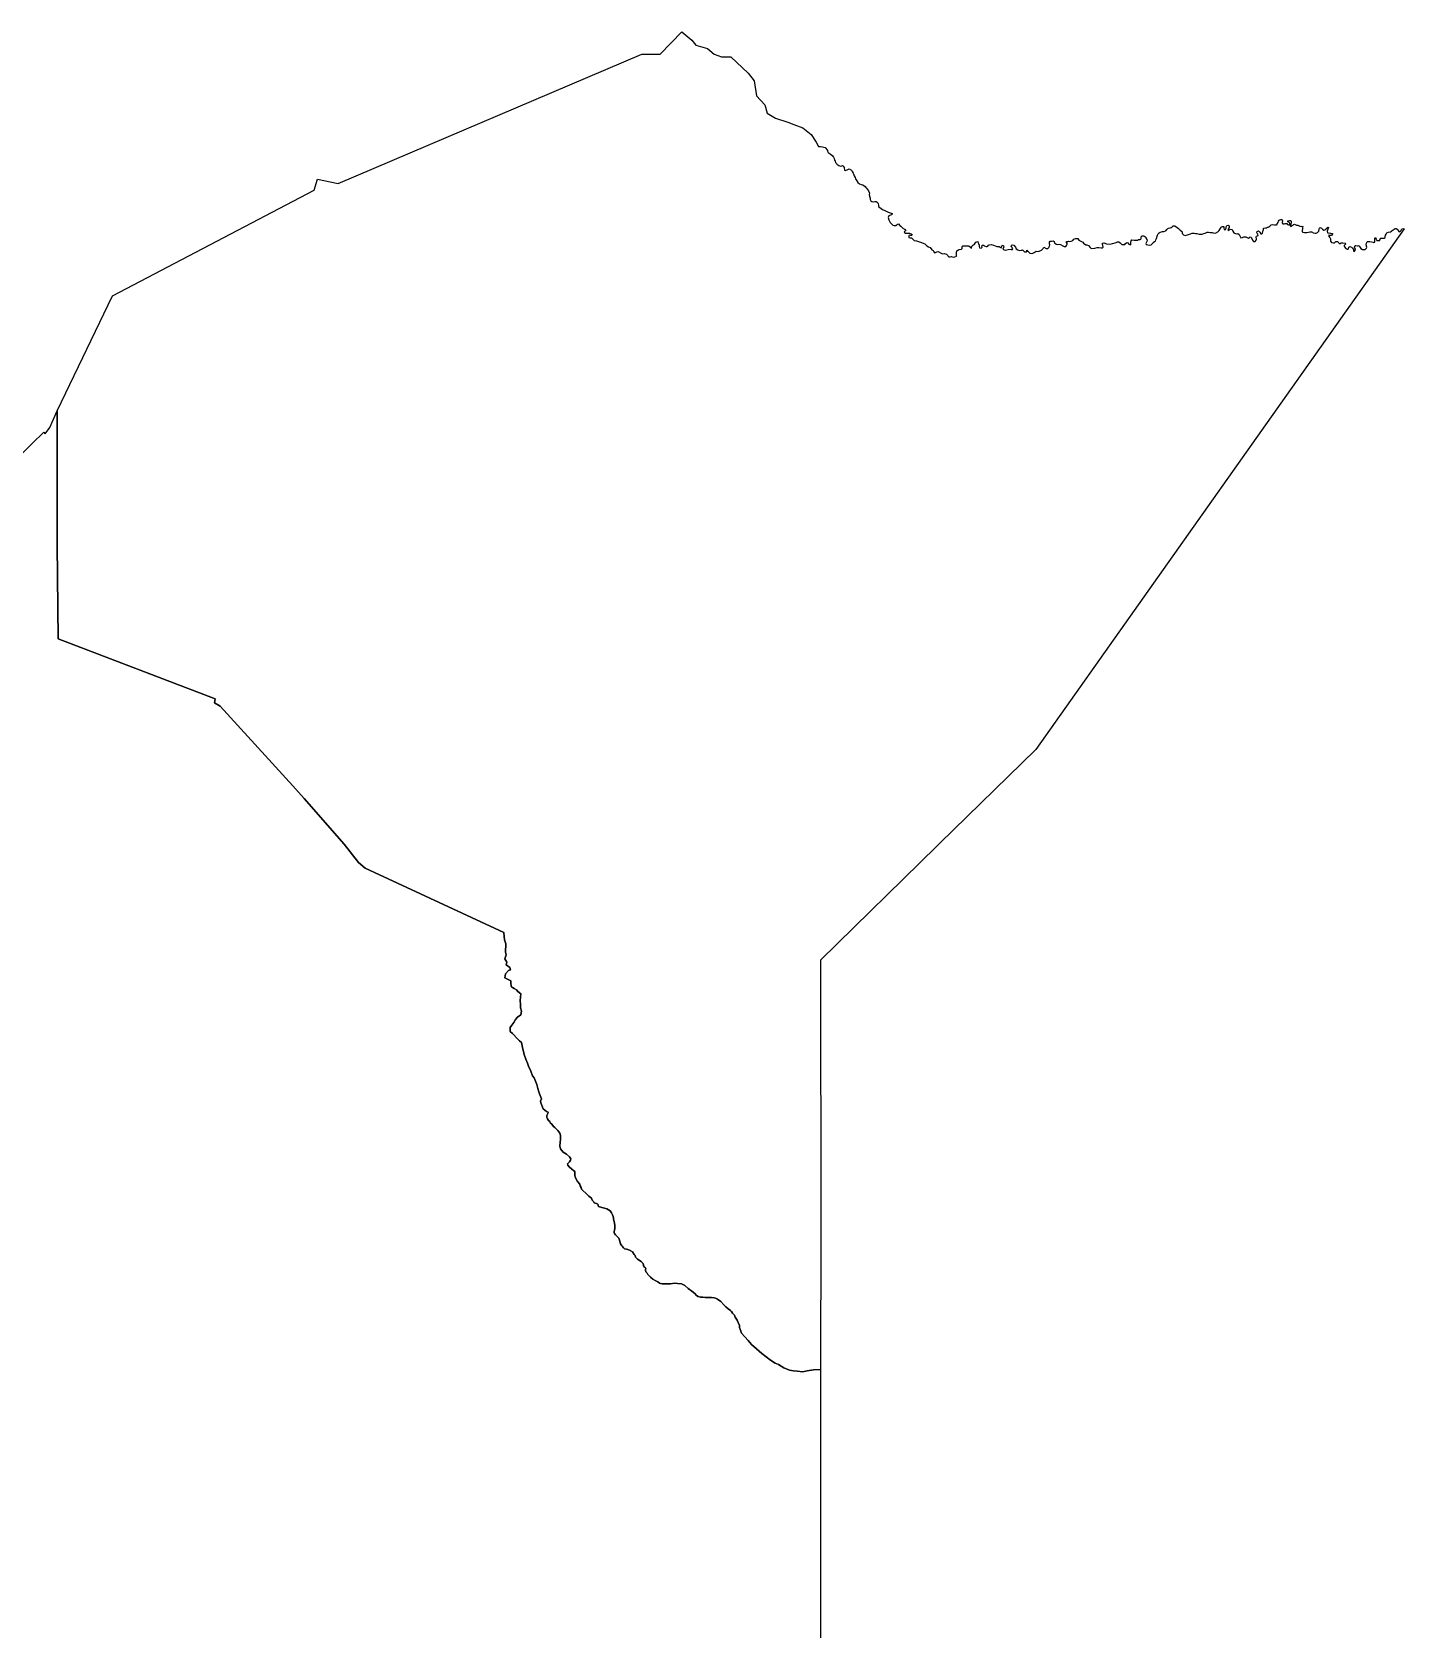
# Model space of a CAD drawing. Header units: inches. Extents: x 33.9 to 41.9, y -4.8 to 5.4.
# Drawn here: x 39.746 to 41.915, y 1.768 to 4.293 of the extents above; entities that cross this region are included whole.
import ezdxf

# ---------------------------------------------------------------- set-up
doc = ezdxf.new("R2010")
doc.units = ezdxf.units.IN
doc.header["$MEASUREMENT"] = 0
doc.layers.add('Counties', color=7, linetype='Continuous')

msp = doc.modelspace()

# ---------------------------------------------------------------- linework, layer by layer
at = {"layer": 'Counties'}
msp.add_lwpolyline([(40.8246, 4.2578), (40.8364, 4.2538), (40.8508, 4.2538), (40.8784, 4.2277), (40.8876, 4.2159), (40.8915, 4.1923), (40.9046, 4.1779), (40.9085, 4.1648), (40.9217, 4.157), (40.9413, 4.1504), (40.9505, 4.1465), (40.965, 4.1413), (40.9781, 4.1308), (40.986, 4.119), (40.9897, 4.1121), (40.9925, 4.1121), (40.9927, 4.1121), (40.9959, 4.1113), (40.9981, 4.1111), (41.0002, 4.1106), (41.0012, 4.1094), (41.0021, 4.1078), (41.0037, 4.1059), (41.004, 4.1044), (41.005, 4.1024), (41.0078, 4.1003), (41.0113, 4.0979), (41.0134, 4.095), (41.0144, 4.0928), (41.015, 4.0904), (41.0159, 4.089), (41.0167, 4.0869), (41.0179, 4.0852), (41.0187, 4.0841), (41.0215, 4.0817), (41.0244, 4.081), (41.0266, 4.0815), (41.0274, 4.0817), (41.0287, 4.0807), (41.0301, 4.079), (41.0306, 4.0748), (41.0325, 4.0742), (41.035, 4.0753), (41.0379, 4.0764), (41.0416, 4.0748), (41.0428, 4.0724), (41.0444, 4.0697), (41.045, 4.0685), (41.0457, 4.0656), (41.0474, 4.0627), (41.0478, 4.0607), (41.0503, 4.0576), (41.0519, 4.0551), (41.0544, 4.053), (41.057, 4.0519), (41.0595, 4.0511), (41.0633, 4.0487), (41.0643, 4.0473), (41.0656, 4.046), (41.0686, 4.0417), (41.0702, 4.0384), (41.0695, 4.036), (41.0703, 4.0333), (41.0711, 4.0301), (41.0714, 4.028), (41.0722, 4.0263), (41.0738, 4.0249), (41.0765, 4.0244), (41.0784, 4.0252), (41.0805, 4.0249), (41.0824, 4.0241), (41.0832, 4.0229), (41.0838, 4.0212), (41.0842, 4.0191), (41.0846, 4.0169), (41.0885, 4.014), (41.091, 4.0126), (41.0945, 4.0107), (41.0996, 4.0083), (41.1031, 4.0072), (41.1059, 4.0062), (41.1059, 4.005), (41.1048, 4.004), (41.1032, 4.0032), (41.1007, 4.0021), (41.0997, 3.9999), (41.101, 3.9962), (41.1028, 3.9916), (41.1047, 3.99), (41.1072, 3.9876), (41.1091, 3.9868), (41.1118, 3.987), (41.1147, 3.9892), (41.1161, 3.9895), (41.118, 3.9873), (41.1198, 3.986), (41.1215, 3.9843), (41.1236, 3.9825), (41.1263, 3.9811), (41.1276, 3.9801), (41.1268, 3.9784), (41.1255, 3.9777), (41.1252, 3.9763), (41.1273, 3.9749), (41.1309, 3.975), (41.1335, 3.9747), (41.1362, 3.9738), (41.1374, 3.9722), (41.1371, 3.9715), (41.1354, 3.9715), (41.1339, 3.9719), (41.133, 3.9715), (41.1323, 3.9709), (41.1322, 3.9696), (41.1322, 3.968), (41.1343, 3.9676), (41.1362, 3.9677), (41.1373, 3.9676), (41.1377, 3.9666), (41.1395, 3.9645), (41.1406, 3.9631), (41.1443, 3.9629), (41.1479, 3.9615), (41.1509, 3.9609), (41.1578, 3.958), (41.1606, 3.955), (41.1635, 3.9535), (41.1662, 3.9524), (41.1688, 3.9488), (41.1707, 3.9473), (41.1719, 3.9453), (41.1732, 3.9438), (41.1746, 3.9442), (41.1769, 3.9454), (41.1788, 3.9459), (41.1824, 3.9438), (41.1855, 3.9422), (41.1883, 3.9426), (41.1917, 3.9416), (41.194, 3.9394), (41.1948, 3.9386), (41.1961, 3.9375), (41.1979, 3.9376), (41.1999, 3.9378), (41.2023, 3.9371), (41.205, 3.9373), (41.2079, 3.9387), (41.2077, 3.941), (41.2079, 3.9446), (41.2083, 3.9472), (41.2107, 3.9488), (41.2118, 3.9489), (41.2155, 3.9494), (41.2165, 3.9507), (41.2166, 3.9537), (41.2177, 3.955), (41.22, 3.955), (41.2239, 3.9548), (41.2268, 3.955), (41.2295, 3.9535), (41.2306, 3.9516), (41.2312, 3.9513), (41.2322, 3.9531), (41.2327, 3.955), (41.2336, 3.9561), (41.2346, 3.9566), (41.2363, 3.9577), (41.2381, 3.9605), (41.2413, 3.9616), (41.2422, 3.9599), (41.2424, 3.9585), (41.2436, 3.9562), (41.2436, 3.954), (41.244, 3.9519), (41.2467, 3.951), (41.2481, 3.9526), (41.2478, 3.9548), (41.2487, 3.9558), (41.2495, 3.9561), (41.2503, 3.9561), (41.2521, 3.9548), (41.2548, 3.9537), (41.2561, 3.9537), (41.2572, 3.9546), (41.2584, 3.9559), (41.2594, 3.9566), (41.2626, 3.9572), (41.2664, 3.9561), (41.2713, 3.9538), (41.2752, 3.9536), (41.2761, 3.9527), (41.2783, 3.9516), (41.2793, 3.9548), (41.2816, 3.9558), (41.2823, 3.9546), (41.2826, 3.9535), (41.281, 3.9499), (41.2829, 3.9484), (41.2845, 3.9481), (41.2871, 3.9487), (41.2893, 3.9492), (41.2941, 3.9494), (41.296, 3.9484), (41.2966, 3.95), (41.2958, 3.9521), (41.2944, 3.9538), (41.2948, 3.9556), (41.296, 3.9565), (41.2985, 3.9561), (41.3009, 3.9526), (41.3023, 3.9503), (41.3049, 3.9486), (41.3074, 3.9476), (41.31, 3.948), (41.3112, 3.9483), (41.3123, 3.9484), (41.313, 3.9476), (41.3152, 3.9456), (41.3185, 3.9452), (41.3189, 3.946), (41.3187, 3.9478), (41.32, 3.9465), (41.3212, 3.9457), (41.3236, 3.9433), (41.3274, 3.943), (41.3305, 3.9443), (41.3335, 3.9465), (41.3365, 3.9459), (41.3383, 3.9467), (41.3421, 3.9481), (41.3448, 3.9505), (41.3459, 3.9526), (41.3497, 3.9508), (41.3522, 3.9508), (41.3538, 3.9524), (41.3548, 3.9546), (41.3554, 3.9567), (41.355, 3.9583), (41.3546, 3.9607), (41.3559, 3.9621), (41.358, 3.9623), (41.3605, 3.9627), (41.3624, 3.9616), (41.3629, 3.9599), (41.3653, 3.9573), (41.367, 3.957), (41.3691, 3.9578), (41.3723, 3.9568), (41.3759, 3.9551), (41.3777, 3.9541), (41.3807, 3.9541), (41.3817, 3.9553), (41.3825, 3.9573), (41.3826, 3.9586), (41.3818, 3.9603), (41.3818, 3.9615), (41.3837, 3.9619), (41.3847, 3.9621), (41.3869, 3.9616), (41.389, 3.9621), (41.3914, 3.9634), (41.3933, 3.9654), (41.3957, 3.9666), (41.3993, 3.9664), (41.4014, 3.9638), (41.4042, 3.9623), (41.4074, 3.9607), (41.4087, 3.9591), (41.4122, 3.9567), (41.4139, 3.9567), (41.4163, 3.9554), (41.4189, 3.9524), (41.4208, 3.9508), (41.4265, 3.9511), (41.43, 3.9521), (41.433, 3.9521), (41.4365, 3.9517), (41.4384, 3.9519), (41.4394, 3.953), (41.4392, 3.9552), (41.4386, 3.9572), (41.4386, 3.9589), (41.4407, 3.9595), (41.4451, 3.9583), (41.4505, 3.9576), (41.4543, 3.9584), (41.4585, 3.9597), (41.4601, 3.9603), (41.4623, 3.9613), (41.4643, 3.9613), (41.4664, 3.9597), (41.4691, 3.9572), (41.474, 3.9571), (41.475, 3.9584), (41.4772, 3.96), (41.4788, 3.9597), (41.4802, 3.9576), (41.4831, 3.9567), (41.4836, 3.9575), (41.4833, 3.9603), (41.4837, 3.9626), (41.4849, 3.9643), (41.4885, 3.964), (41.4909, 3.9638), (41.4942, 3.964), (41.4949, 3.9648), (41.4979, 3.9648), (41.4993, 3.9653), (41.4998, 3.9664), (41.4998, 3.9673), (41.4998, 3.9692), (41.5012, 3.9708), (41.5038, 3.9708), (41.5052, 3.9699), (41.5063, 3.9689), (41.5073, 3.9678), (41.5086, 3.9648), (41.509, 3.963), (41.5079, 3.9606), (41.507, 3.9586), (41.5078, 3.957), (41.5101, 3.9563), (41.5133, 3.9559), (41.5154, 3.9563), (41.5168, 3.9573), (41.5181, 3.9591), (41.5187, 3.9603), (41.5208, 3.9616), (41.5222, 3.9624), (41.5229, 3.9643), (41.5241, 3.9664), (41.5249, 3.97), (41.5256, 3.9718), (41.5265, 3.9738), (41.528, 3.9754), (41.5295, 3.9766), (41.5334, 3.9775), (41.5356, 3.9777), (41.538, 3.9785), (41.5391, 3.9791), (41.5404, 3.9808), (41.5421, 3.9823), (41.5429, 3.9831), (41.5456, 3.9836), (41.547, 3.984), (41.5488, 3.985), (41.5502, 3.9864), (41.5531, 3.9867), (41.5567, 3.984), (41.5586, 3.9823), (41.5612, 3.9797), (41.5637, 3.9781), (41.5644, 3.9769), (41.5647, 3.9746), (41.5664, 3.9724), (41.569, 3.9715), (41.5731, 3.9722), (41.5779, 3.9738), (41.5804, 3.9748), (41.5834, 3.9748), (41.5856, 3.9742), (41.5877, 3.9742), (41.5914, 3.9734), (41.5939, 3.9732), (41.596, 3.9735), (41.599, 3.9743), (41.6011, 3.9751), (41.604, 3.9767), (41.6062, 3.9767), (41.6087, 3.9759), (41.6119, 3.9761), (41.6133, 3.9757), (41.6172, 3.9751), (41.6207, 3.977), (41.623, 3.9789), (41.6248, 3.9816), (41.6261, 3.9839), (41.6267, 3.9848), (41.6284, 3.9856), (41.6296, 3.9856), (41.6302, 3.9851), (41.6305, 3.9829), (41.6311, 3.9805), (41.6319, 3.98), (41.6331, 3.9805), (41.6335, 3.9816), (41.6338, 3.9834), (41.6343, 3.9848), (41.6353, 3.9869), (41.637, 3.9875), (41.6389, 3.9866), (41.6386, 3.984), (41.6375, 3.9823), (41.6366, 3.9802), (41.6381, 3.9791), (41.6393, 3.9805), (41.6416, 3.9813), (41.6434, 3.9808), (41.6448, 3.9783), (41.6464, 3.9756), (41.6499, 3.9741), (41.6525, 3.9743), (41.6547, 3.973), (41.6574, 3.9678), (41.6601, 3.9679), (41.662, 3.9694), (41.665, 3.9694), (41.6693, 3.9671), (41.6707, 3.9683), (41.6717, 3.9694), (41.6738, 3.9686), (41.6757, 3.9638), (41.6774, 3.9616), (41.68, 3.9619), (41.6816, 3.9641), (41.6819, 3.9654), (41.6817, 3.969), (41.6822, 3.97), (41.6836, 3.9708), (41.6847, 3.9714), (41.6843, 3.9732), (41.6833, 3.9743), (41.6828, 3.9754), (41.6831, 3.9778), (41.6851, 3.9786), (41.6858, 3.9783), (41.6874, 3.9767), (41.689, 3.9737), (41.6903, 3.9738), (41.6914, 3.9749), (41.692, 3.9772), (41.6928, 3.9795), (41.693, 3.9802), (41.6933, 3.9827), (41.6965, 3.9832), (41.6984, 3.9832), (41.6989, 3.9842), (41.7005, 3.9845), (41.7016, 3.985), (41.703, 3.9862), (41.7051, 3.9883), (41.7078, 3.9885), (41.7103, 3.9883), (41.7111, 3.988), (41.7135, 3.988), (41.7145, 3.9886), (41.7149, 3.9899), (41.7161, 3.992), (41.717, 3.9939), (41.7178, 3.9953), (41.7191, 3.9961), (41.7203, 3.9966), (41.7215, 3.9964), (41.7227, 3.9959), (41.7229, 3.9943), (41.7226, 3.9916), (41.7229, 3.9902), (41.7238, 3.9896), (41.7259, 3.9897), (41.7272, 3.99), (41.728, 3.9902), (41.7288, 3.9904), (41.73, 3.99), (41.7308, 3.9889), (41.7328, 3.9881), (41.7337, 3.988), (41.7347, 3.9881), (41.7348, 3.9888), (41.7345, 3.99), (41.734, 3.9913), (41.7329, 3.9923), (41.7313, 3.9927), (41.7316, 3.9942), (41.7329, 3.9947), (41.7345, 3.995), (41.7359, 3.9948), (41.7366, 3.9937), (41.7369, 3.9916), (41.7356, 3.987), (41.7358, 3.9857), (41.7372, 3.9861), (41.7383, 3.9869), (41.7399, 3.9878), (41.7404, 3.9884), (41.742, 3.9892), (41.744, 3.9883), (41.7455, 3.9878), (41.7475, 3.9875), (41.7483, 3.9873), (41.7506, 3.9862), (41.7526, 3.9857), (41.7544, 3.9862), (41.7552, 3.9853), (41.7549, 3.9832), (41.7549, 3.9816), (41.7542, 3.9794), (41.7544, 3.9773), (41.7555, 3.9764), (41.7577, 3.9759), (41.7591, 3.9759), (41.7615, 3.9759), (41.7644, 3.9765), (41.7661, 3.9771), (41.7677, 3.9771), (41.7688, 3.977), (41.7703, 3.9763), (41.7717, 3.9754), (41.7749, 3.9751), (41.7763, 3.9748), (41.7784, 3.976), (41.7797, 3.9773), (41.7803, 3.9779), (41.7806, 3.9791), (41.7809, 3.9803), (41.7812, 3.9816), (41.7814, 3.9826), (41.7827, 3.9838), (41.7849, 3.983), (41.7865, 3.9814), (41.7886, 3.9797), (41.7902, 3.9802), (41.7916, 3.9811), (41.7924, 3.9821), (41.7937, 3.9835), (41.7949, 3.9843), (41.7956, 3.9837), (41.7948, 3.981), (41.794, 3.9779), (41.7944, 3.9754), (41.7989, 3.9749), (41.8005, 3.9746), (41.8014, 3.9743), (41.8022, 3.9743), (41.8014, 3.9719), (41.8002, 3.9712), (41.7989, 3.9711), (41.7975, 3.9714), (41.7962, 3.9716), (41.7959, 3.9709), (41.7981, 3.9679), (41.7989, 3.966), (41.7992, 3.9641), (41.7992, 3.9622), (41.8005, 3.9603), (41.8038, 3.9595), (41.8051, 3.9598), (41.8062, 3.9607), (41.8076, 3.9617), (41.8099, 3.962), (41.8108, 3.9612), (41.8121, 3.9596), (41.8127, 3.9588), (41.8143, 3.9588), (41.8158, 3.9595), (41.8186, 3.9599), (41.8221, 3.9593), (41.8234, 3.958), (41.8223, 3.9568), (41.8213, 3.956), (41.8208, 3.9553), (41.8208, 3.9545), (41.8213, 3.9531), (41.8235, 3.9507), (41.8256, 3.9496), (41.8272, 3.9498), (41.8274, 3.9509), (41.828, 3.9526), (41.8294, 3.9541), (41.8323, 3.9529), (41.8339, 3.9514), (41.8352, 3.9491), (41.8356, 3.9467), (41.8366, 3.9461), (41.838, 3.9474), (41.8385, 3.9498), (41.8374, 3.951), (41.8371, 3.9526), (41.8374, 3.9542), (41.838, 3.9553), (41.8393, 3.9555), (41.8415, 3.9547), (41.8425, 3.955), (41.8441, 3.9555), (41.8447, 3.9539), (41.8468, 3.9509), (41.8495, 3.9493), (41.8515, 3.949), (41.8536, 3.9493), (41.8549, 3.9502), (41.856, 3.9513), (41.8563, 3.9528), (41.8555, 3.9564), (41.856, 3.9593), (41.8569, 3.9612), (41.8576, 3.962), (41.8593, 3.962), (41.8611, 3.9618), (41.8636, 3.9614), (41.8665, 3.9606), (41.8676, 3.9604), (41.8689, 3.9609), (41.8689, 3.9623), (41.869, 3.9646), (41.869, 3.9657), (41.869, 3.9669), (41.8695, 3.9679), (41.8714, 3.9655), (41.8722, 3.9634), (41.8765, 3.9636), (41.8774, 3.965), (41.8781, 3.9668), (41.8787, 3.9671), (41.8802, 3.9671), (41.8822, 3.9668), (41.8841, 3.9668), (41.8856, 3.9682), (41.8852, 3.9693), (41.8859, 3.9717), (41.8871, 3.9736), (41.8883, 3.9754), (41.8908, 3.9766), (41.8937, 3.9773), (41.8953, 3.9782), (41.8964, 3.9792), (41.898, 3.9801), (41.8997, 3.9814), (41.9011, 3.9822), (41.9029, 3.9822), (41.9046, 3.9811), (41.9062, 3.9793), (41.9073, 3.9778), (41.9083, 3.9773), (41.9094, 3.9778), (41.9105, 3.9789), (41.911, 3.9806), (41.9124, 3.9819), (41.9147, 3.9825), (41.9153, 3.9816), (41.3331, 3.1583), (41.1808, 3.0097), (41.1766, 3.0055), (40.9925, 2.8257), (40.9931, 2.3978), (40.9925, 2.1784), (40.9819, 2.1779), (40.9717, 2.1764), (40.9646, 2.1747), (40.9558, 2.1756), (40.9499, 2.176), (40.9439, 2.1772), (40.9347, 2.1811), (40.9264, 2.186), (40.9211, 2.188), (40.9137, 2.1932), (40.8998, 2.2034), (40.8914, 2.2107), (40.8839, 2.2178), (40.8782, 2.224), (40.8681, 2.2358), (40.866, 2.2404), (40.8649, 2.2444), (40.8648, 2.2476), (40.8627, 2.2528), (40.861, 2.2564), (40.858, 2.2611), (40.8566, 2.2639), (40.8538, 2.2672), (40.8518, 2.2698), (40.8503, 2.2713), (40.847, 2.2741), (40.8432, 2.2771), (40.8399, 2.2804), (40.8352, 2.2859), (40.8298, 2.2897), (40.8265, 2.2912), (40.8247, 2.2914), (40.8203, 2.2923), (40.8181, 2.2919), (40.8143, 2.292), (40.8104, 2.2923), (40.8067, 2.2925), (40.803, 2.2925), (40.7993, 2.2936), (40.7969, 2.2954), (40.7942, 2.2984), (40.7893, 2.302), (40.7833, 2.3061), (40.778, 2.3109), (40.7729, 2.3139), (40.7669, 2.3143), (40.7621, 2.3147), (40.7558, 2.3139), (40.7527, 2.3135), (40.7484, 2.3137), (40.7449, 2.3137), (40.7424, 2.3135), (40.74, 2.314), (40.7382, 2.315), (40.7354, 2.3166), (40.7314, 2.3188), (40.7278, 2.3212), (40.7238, 2.3245), (40.7198, 2.3282), (40.7185, 2.3304), (40.7165, 2.3326), (40.7163, 2.3352), (40.7163, 2.3368), (40.7164, 2.3383), (40.7161, 2.339), (40.7154, 2.3396), (40.7146, 2.3403), (40.7129, 2.3421), (40.7131, 2.3436), (40.7117, 2.3464), (40.7094, 2.3491), (40.7034, 2.3528), (40.702, 2.3541), (40.7005, 2.3559), (40.6997, 2.3586), (40.6984, 2.36), (40.6957, 2.3641), (40.6918, 2.3665), (40.6881, 2.3679), (40.6859, 2.3687), (40.683, 2.3693), (40.6811, 2.3708), (40.6801, 2.3724), (40.6787, 2.3738), (40.6764, 2.3772), (40.6751, 2.3827), (40.6739, 2.3857), (40.6698, 2.3899), (40.6688, 2.3913), (40.6674, 2.3929), (40.6667, 2.3939), (40.6667, 2.3964), (40.6668, 2.3985), (40.6674, 2.401), (40.6675, 2.4031), (40.6676, 2.4061), (40.667, 2.4098), (40.6656, 2.4163), (40.6656, 2.4177), (40.6651, 2.4202), (40.6637, 2.423), (40.6625, 2.426), (40.6604, 2.4293), (40.6551, 2.4321), (40.6514, 2.4334), (40.6469, 2.4343), (40.642, 2.4358), (40.6409, 2.4394), (40.6388, 2.4406), (40.6367, 2.4413), (40.6349, 2.4418), (40.6337, 2.4439), (40.632, 2.4461), (40.6306, 2.4494), (40.6265, 2.4522), (40.6246, 2.4543), (40.615, 2.4635), (40.6146, 2.4658), (40.613, 2.4688), (40.6122, 2.4712), (40.6088, 2.4753), (40.606, 2.4802), (40.605, 2.483), (40.6046, 2.485), (40.6046, 2.4871), (40.6046, 2.4897), (40.6041, 2.4913), (40.602, 2.4931), (40.5995, 2.4952), (40.5955, 2.4985), (40.5934, 2.5013), (40.5927, 2.5036), (40.5957, 2.5068), (40.5973, 2.5094), (40.598, 2.5114), (40.596, 2.5147), (40.5913, 2.5186), (40.5861, 2.5218), (40.5817, 2.5269), (40.5806, 2.5315), (40.581, 2.5376), (40.5817, 2.5417), (40.5815, 2.5452), (40.5815, 2.548), (40.5805, 2.5517), (40.5773, 2.5561), (40.5747, 2.5589), (40.5726, 2.5609), (40.5705, 2.5626), (40.5678, 2.566), (40.5652, 2.5683), (40.5647, 2.5702), (40.5628, 2.5721), (40.5612, 2.5746), (40.5601, 2.5769), (40.56, 2.5797), (40.5614, 2.583), (40.5621, 2.5852), (40.5598, 2.5863), (40.5542, 2.5905), (40.5507, 2.5997), (40.55, 2.6026), (40.5514, 2.6061), (40.5486, 2.6139), (40.5472, 2.6174), (40.5458, 2.6224), (40.5444, 2.6287), (40.5423, 2.6344), (40.5402, 2.6393), (40.5374, 2.6428), (40.5346, 2.6499), (40.5311, 2.6577), (40.5297, 2.6628), (40.5269, 2.669), (40.5247, 2.6747), (40.5219, 2.6846), (40.5198, 2.6952), (40.517, 2.698), (40.5142, 2.7008), (40.5058, 2.7093), (40.5023, 2.7128), (40.5023, 2.7192), (40.503, 2.7206), (40.5079, 2.727), (40.5107, 2.7319), (40.5135, 2.7355), (40.5192, 2.739), (40.5199, 2.7446), (40.5185, 2.7503), (40.5185, 2.7553), (40.5178, 2.7616), (40.5192, 2.7722), (40.5143, 2.7758), (40.5122, 2.7786), (40.5087, 2.7807), (40.5059, 2.7821), (40.5044, 2.7835), (40.5037, 2.7849), (40.503, 2.7892), (40.503, 2.7927), (40.5002, 2.7941), (40.4939, 2.7977), (40.4946, 2.804), (40.4995, 2.809), (40.5024, 2.8104), (40.5017, 2.8139), (40.496, 2.8182), (40.4967, 2.8224), (40.4939, 2.8274), (40.496, 2.8337), (40.4946, 2.838), (40.4954, 2.8514), (40.4933, 2.8578), (40.4926, 2.8627), (40.4919, 2.8691), (40.2727, 2.9709), (40.2626, 2.98), (40.2397, 3.009), (40.1765, 3.0809), (40.1587, 3.1011), (40.0437, 3.2272), (40.0347, 3.2321), (40.0356, 3.2388), (39.7874, 3.3336), (39.7857, 3.4817), (39.7859, 3.6941), (39.8733, 3.8756), (40.1921, 4.0431), (40.1974, 4.0601), (40.2302, 4.0536), (40.7104, 4.2578), (40.7393, 4.2578), (40.7734, 4.2931), (40.7891, 4.28), (40.7957, 4.2722), (40.8141, 4.2669)], close=True, dxfattribs=at)
msp.add_lwpolyline([(40.8246, 4.2578), (40.8364, 4.2538), (40.8508, 4.2538), (40.8784, 4.2277), (40.8876, 4.2159), (40.8915, 4.1923), (40.9046, 4.1779), (40.9085, 4.1648), (40.9217, 4.157), (40.9413, 4.1504), (40.9505, 4.1465), (40.965, 4.1413), (40.9781, 4.1308), (40.986, 4.119), (40.9897, 4.1121), (40.9925, 4.1121), (40.9927, 4.1121), (40.9959, 4.1113), (40.9981, 4.1111), (41.0002, 4.1106), (41.0012, 4.1094), (41.0021, 4.1078), (41.0037, 4.1059), (41.004, 4.1044), (41.005, 4.1024), (41.0078, 4.1003), (41.0113, 4.0979), (41.0134, 4.095), (41.0144, 4.0928), (41.015, 4.0904), (41.0159, 4.089), (41.0167, 4.0869), (41.0179, 4.0852), (41.0187, 4.0841), (41.0215, 4.0817), (41.0244, 4.081), (41.0266, 4.0815), (41.0274, 4.0817), (41.0287, 4.0807), (41.0301, 4.079), (41.0306, 4.0748), (41.0325, 4.0742), (41.035, 4.0753), (41.0379, 4.0764), (41.0416, 4.0748), (41.0428, 4.0724), (41.0444, 4.0697), (41.045, 4.0685), (41.0457, 4.0656), (41.0474, 4.0627), (41.0478, 4.0607), (41.0503, 4.0576), (41.0519, 4.0551), (41.0544, 4.053), (41.057, 4.0519), (41.0595, 4.0511), (41.0633, 4.0487), (41.0643, 4.0473), (41.0656, 4.046), (41.0686, 4.0417), (41.0702, 4.0384), (41.0695, 4.036), (41.0703, 4.0333), (41.0711, 4.0301), (41.0714, 4.028), (41.0722, 4.0263), (41.0738, 4.0249), (41.0765, 4.0244), (41.0784, 4.0252), (41.0805, 4.0249), (41.0824, 4.0241), (41.0832, 4.0229), (41.0838, 4.0212), (41.0842, 4.0191), (41.0846, 4.0169), (41.0885, 4.014), (41.091, 4.0126), (41.0945, 4.0107), (41.0996, 4.0083), (41.1031, 4.0072), (41.1059, 4.0062), (41.1059, 4.005), (41.1048, 4.004), (41.1032, 4.0032), (41.1007, 4.0021), (41.0997, 3.9999), (41.101, 3.9962), (41.1028, 3.9916), (41.1047, 3.99), (41.1072, 3.9876), (41.1091, 3.9868), (41.1118, 3.987), (41.1147, 3.9892), (41.1161, 3.9895), (41.118, 3.9873), (41.1198, 3.986), (41.1215, 3.9843), (41.1236, 3.9825), (41.1263, 3.9811), (41.1276, 3.9801), (41.1268, 3.9784), (41.1255, 3.9777), (41.1252, 3.9763), (41.1273, 3.9749), (41.1309, 3.975), (41.1335, 3.9747), (41.1362, 3.9738), (41.1374, 3.9722), (41.1371, 3.9715), (41.1354, 3.9715), (41.1339, 3.9719), (41.133, 3.9715), (41.1323, 3.9709), (41.1322, 3.9696), (41.1322, 3.968), (41.1343, 3.9676), (41.1362, 3.9677), (41.1373, 3.9676), (41.1377, 3.9666), (41.1395, 3.9645), (41.1406, 3.9631), (41.1443, 3.9629), (41.1479, 3.9615), (41.1509, 3.9609), (41.1578, 3.958), (41.1606, 3.955), (41.1635, 3.9535), (41.1662, 3.9524), (41.1688, 3.9488), (41.1707, 3.9473), (41.1719, 3.9453), (41.1732, 3.9438), (41.1746, 3.9442), (41.1769, 3.9454), (41.1788, 3.9459), (41.1824, 3.9438), (41.1855, 3.9422), (41.1883, 3.9426), (41.1917, 3.9416), (41.194, 3.9394), (41.1948, 3.9386), (41.1961, 3.9375), (41.1979, 3.9376), (41.1999, 3.9378), (41.2023, 3.9371), (41.205, 3.9373), (41.2079, 3.9387), (41.2077, 3.941), (41.2079, 3.9446), (41.2083, 3.9472), (41.2107, 3.9488), (41.2118, 3.9489), (41.2155, 3.9494), (41.2165, 3.9507), (41.2166, 3.9537), (41.2177, 3.955), (41.22, 3.955), (41.2239, 3.9548), (41.2268, 3.955), (41.2295, 3.9535), (41.2306, 3.9516), (41.2312, 3.9513), (41.2322, 3.9531), (41.2327, 3.955), (41.2336, 3.9561), (41.2346, 3.9566), (41.2363, 3.9577), (41.2381, 3.9605), (41.2413, 3.9616), (41.2422, 3.9599), (41.2424, 3.9585), (41.2436, 3.9562), (41.2436, 3.954), (41.244, 3.9519), (41.2467, 3.951), (41.2481, 3.9526), (41.2478, 3.9548), (41.2487, 3.9558), (41.2495, 3.9561), (41.2503, 3.9561), (41.2521, 3.9548), (41.2548, 3.9537), (41.2561, 3.9537), (41.2572, 3.9546), (41.2584, 3.9559), (41.2594, 3.9566), (41.2626, 3.9572), (41.2664, 3.9561), (41.2713, 3.9538), (41.2752, 3.9536), (41.2761, 3.9527), (41.2783, 3.9516), (41.2793, 3.9548), (41.2816, 3.9558), (41.2823, 3.9546), (41.2826, 3.9535), (41.281, 3.9499), (41.2829, 3.9484), (41.2845, 3.9481), (41.2871, 3.9487), (41.2893, 3.9492), (41.2941, 3.9494), (41.296, 3.9484), (41.2966, 3.95), (41.2958, 3.9521), (41.2944, 3.9538), (41.2948, 3.9556), (41.296, 3.9565), (41.2985, 3.9561), (41.3009, 3.9526), (41.3023, 3.9503), (41.3049, 3.9486), (41.3074, 3.9476), (41.31, 3.948), (41.3112, 3.9483), (41.3123, 3.9484), (41.313, 3.9476), (41.3152, 3.9456), (41.3185, 3.9452), (41.3189, 3.946), (41.3187, 3.9478), (41.32, 3.9465), (41.3212, 3.9457), (41.3236, 3.9433), (41.3274, 3.943), (41.3305, 3.9443), (41.3335, 3.9465), (41.3365, 3.9459), (41.3383, 3.9467), (41.3421, 3.9481), (41.3448, 3.9505), (41.3459, 3.9526), (41.3497, 3.9508), (41.3522, 3.9508), (41.3538, 3.9524), (41.3548, 3.9546), (41.3554, 3.9567), (41.355, 3.9583), (41.3546, 3.9607), (41.3559, 3.9621), (41.358, 3.9623), (41.3605, 3.9627), (41.3624, 3.9616), (41.3629, 3.9599), (41.3653, 3.9573), (41.367, 3.957), (41.3691, 3.9578), (41.3723, 3.9568), (41.3759, 3.9551), (41.3777, 3.9541), (41.3807, 3.9541), (41.3817, 3.9553), (41.3825, 3.9573), (41.3826, 3.9586), (41.3818, 3.9603), (41.3818, 3.9615), (41.3837, 3.9619), (41.3847, 3.9621), (41.3869, 3.9616), (41.389, 3.9621), (41.3914, 3.9634), (41.3933, 3.9654), (41.3957, 3.9666), (41.3993, 3.9664), (41.4014, 3.9638), (41.4042, 3.9623), (41.4074, 3.9607), (41.4087, 3.9591), (41.4122, 3.9567), (41.4139, 3.9567), (41.4163, 3.9554), (41.4189, 3.9524), (41.4208, 3.9508), (41.4265, 3.9511), (41.43, 3.9521), (41.433, 3.9521), (41.4365, 3.9517), (41.4384, 3.9519), (41.4394, 3.953), (41.4392, 3.9552), (41.4386, 3.9572), (41.4386, 3.9589), (41.4407, 3.9595), (41.4451, 3.9583), (41.4505, 3.9576), (41.4543, 3.9584), (41.4585, 3.9597), (41.4601, 3.9603), (41.4623, 3.9613), (41.4643, 3.9613), (41.4664, 3.9597), (41.4691, 3.9572), (41.474, 3.9571), (41.475, 3.9584), (41.4772, 3.96), (41.4788, 3.9597), (41.4802, 3.9576), (41.4831, 3.9567), (41.4836, 3.9575), (41.4833, 3.9603), (41.4837, 3.9626), (41.4849, 3.9643), (41.4885, 3.964), (41.4909, 3.9638), (41.4942, 3.964), (41.4949, 3.9648), (41.4979, 3.9648), (41.4993, 3.9653), (41.4998, 3.9664), (41.4998, 3.9673), (41.4998, 3.9692), (41.5012, 3.9708), (41.5038, 3.9708), (41.5052, 3.9699), (41.5063, 3.9689), (41.5073, 3.9678), (41.5086, 3.9648), (41.509, 3.963), (41.5079, 3.9606), (41.507, 3.9586), (41.5078, 3.957), (41.5101, 3.9563), (41.5133, 3.9559), (41.5154, 3.9563), (41.5168, 3.9573), (41.5181, 3.9591), (41.5187, 3.9603), (41.5208, 3.9616), (41.5222, 3.9624), (41.5229, 3.9643), (41.5241, 3.9664), (41.5249, 3.97), (41.5256, 3.9718), (41.5265, 3.9738), (41.528, 3.9754), (41.5295, 3.9766), (41.5334, 3.9775), (41.5356, 3.9777), (41.538, 3.9785), (41.5391, 3.9791), (41.5404, 3.9808), (41.5421, 3.9823), (41.5429, 3.9831), (41.5456, 3.9836), (41.547, 3.984), (41.5488, 3.985), (41.5502, 3.9864), (41.5531, 3.9867), (41.5567, 3.984), (41.5586, 3.9823), (41.5612, 3.9797), (41.5637, 3.9781), (41.5644, 3.9769), (41.5647, 3.9746), (41.5664, 3.9724), (41.569, 3.9715), (41.5731, 3.9722), (41.5779, 3.9738), (41.5804, 3.9748), (41.5834, 3.9748), (41.5856, 3.9742), (41.5877, 3.9742), (41.5914, 3.9734), (41.5939, 3.9732), (41.596, 3.9735), (41.599, 3.9743), (41.6011, 3.9751), (41.604, 3.9767), (41.6062, 3.9767), (41.6087, 3.9759), (41.6119, 3.9761), (41.6133, 3.9757), (41.6172, 3.9751), (41.6207, 3.977), (41.623, 3.9789), (41.6248, 3.9816), (41.6261, 3.9839), (41.6267, 3.9848), (41.6284, 3.9856), (41.6296, 3.9856), (41.6302, 3.9851), (41.6305, 3.9829), (41.6311, 3.9805), (41.6319, 3.98), (41.6331, 3.9805), (41.6335, 3.9816), (41.6338, 3.9834), (41.6343, 3.9848), (41.6353, 3.9869), (41.637, 3.9875), (41.6389, 3.9866), (41.6386, 3.984), (41.6375, 3.9823), (41.6366, 3.9802), (41.6381, 3.9791), (41.6393, 3.9805), (41.6416, 3.9813), (41.6434, 3.9808), (41.6448, 3.9783), (41.6464, 3.9756), (41.6499, 3.9741), (41.6525, 3.9743), (41.6547, 3.973), (41.6574, 3.9678), (41.6601, 3.9679), (41.662, 3.9694), (41.665, 3.9694), (41.6693, 3.9671), (41.6707, 3.9683), (41.6717, 3.9694), (41.6738, 3.9686), (41.6757, 3.9638), (41.6774, 3.9616), (41.68, 3.9619), (41.6816, 3.9641), (41.6819, 3.9654), (41.6817, 3.969), (41.6822, 3.97), (41.6836, 3.9708), (41.6847, 3.9714), (41.6843, 3.9732), (41.6833, 3.9743), (41.6828, 3.9754), (41.6831, 3.9778), (41.6851, 3.9786), (41.6858, 3.9783), (41.6874, 3.9767), (41.689, 3.9737), (41.6903, 3.9738), (41.6914, 3.9749), (41.692, 3.9772), (41.6928, 3.9795), (41.693, 3.9802), (41.6933, 3.9827), (41.6965, 3.9832), (41.6984, 3.9832), (41.6989, 3.9842), (41.7005, 3.9845), (41.7016, 3.985), (41.703, 3.9862), (41.7051, 3.9883), (41.7078, 3.9885), (41.7103, 3.9883), (41.7111, 3.988), (41.7135, 3.988), (41.7145, 3.9886), (41.7149, 3.9899), (41.7161, 3.992), (41.717, 3.9939), (41.7178, 3.9953), (41.7191, 3.9961), (41.7203, 3.9966), (41.7215, 3.9964), (41.7227, 3.9959), (41.7229, 3.9943), (41.7226, 3.9916), (41.7229, 3.9902), (41.7238, 3.9896), (41.7259, 3.9897), (41.7272, 3.99), (41.728, 3.9902), (41.7288, 3.9904), (41.73, 3.99), (41.7308, 3.9889), (41.7328, 3.9881), (41.7337, 3.988), (41.7347, 3.9881), (41.7348, 3.9888), (41.7345, 3.99), (41.734, 3.9913), (41.7329, 3.9923), (41.7313, 3.9927), (41.7316, 3.9942), (41.7329, 3.9947), (41.7345, 3.995), (41.7359, 3.9948), (41.7366, 3.9937), (41.7369, 3.9916), (41.7356, 3.987), (41.7358, 3.9857), (41.7372, 3.9861), (41.7383, 3.9869), (41.7399, 3.9878), (41.7404, 3.9884), (41.742, 3.9892), (41.744, 3.9883), (41.7455, 3.9878), (41.7475, 3.9875), (41.7483, 3.9873), (41.7506, 3.9862), (41.7526, 3.9857), (41.7544, 3.9862), (41.7552, 3.9853), (41.7549, 3.9832), (41.7549, 3.9816), (41.7542, 3.9794), (41.7544, 3.9773), (41.7555, 3.9764), (41.7577, 3.9759), (41.7591, 3.9759), (41.7615, 3.9759), (41.7644, 3.9765), (41.7661, 3.9771), (41.7677, 3.9771), (41.7688, 3.977), (41.7703, 3.9763), (41.7717, 3.9754), (41.7749, 3.9751), (41.7763, 3.9748), (41.7784, 3.976), (41.7797, 3.9773), (41.7803, 3.9779), (41.7806, 3.9791), (41.7809, 3.9803), (41.7812, 3.9816), (41.7814, 3.9826), (41.7827, 3.9838), (41.7849, 3.983), (41.7865, 3.9814), (41.7886, 3.9797), (41.7902, 3.9802), (41.7916, 3.9811), (41.7924, 3.9821), (41.7937, 3.9835), (41.7949, 3.9843), (41.7956, 3.9837), (41.7948, 3.981), (41.794, 3.9779), (41.7944, 3.9754), (41.7989, 3.9749), (41.8005, 3.9746), (41.8014, 3.9743), (41.8022, 3.9743), (41.8014, 3.9719), (41.8002, 3.9712), (41.7989, 3.9711), (41.7975, 3.9714), (41.7962, 3.9716), (41.7959, 3.9709), (41.7981, 3.9679), (41.7989, 3.966), (41.7992, 3.9641), (41.7992, 3.9622), (41.8005, 3.9603), (41.8038, 3.9595), (41.8051, 3.9598), (41.8062, 3.9607), (41.8076, 3.9617), (41.8099, 3.962), (41.8108, 3.9612), (41.8121, 3.9596), (41.8127, 3.9588), (41.8143, 3.9588), (41.8158, 3.9595), (41.8186, 3.9599), (41.8221, 3.9593), (41.8234, 3.958), (41.8223, 3.9568), (41.8213, 3.956), (41.8208, 3.9553), (41.8208, 3.9545), (41.8213, 3.9531), (41.8235, 3.9507), (41.8256, 3.9496), (41.8272, 3.9498), (41.8274, 3.9509), (41.828, 3.9526), (41.8294, 3.9541), (41.8323, 3.9529), (41.8339, 3.9514), (41.8352, 3.9491), (41.8356, 3.9467), (41.8366, 3.9461), (41.838, 3.9474), (41.8385, 3.9498), (41.8374, 3.951), (41.8371, 3.9526), (41.8374, 3.9542), (41.838, 3.9553), (41.8393, 3.9555), (41.8415, 3.9547), (41.8425, 3.955), (41.8441, 3.9555), (41.8447, 3.9539), (41.8468, 3.9509), (41.8495, 3.9493), (41.8515, 3.949), (41.8536, 3.9493), (41.8549, 3.9502), (41.856, 3.9513), (41.8563, 3.9528), (41.8555, 3.9564), (41.856, 3.9593), (41.8569, 3.9612), (41.8576, 3.962), (41.8593, 3.962), (41.8611, 3.9618), (41.8636, 3.9614), (41.8665, 3.9606), (41.8676, 3.9604), (41.8689, 3.9609), (41.8689, 3.9623), (41.869, 3.9646), (41.869, 3.9657), (41.869, 3.9669), (41.8695, 3.9679), (41.8714, 3.9655), (41.8722, 3.9634), (41.8765, 3.9636), (41.8774, 3.965), (41.8781, 3.9668), (41.8787, 3.9671), (41.8802, 3.9671), (41.8822, 3.9668), (41.8841, 3.9668), (41.8856, 3.9682), (41.8852, 3.9693), (41.8859, 3.9717), (41.8871, 3.9736), (41.8883, 3.9754), (41.8908, 3.9766), (41.8937, 3.9773), (41.8953, 3.9782), (41.8964, 3.9792), (41.898, 3.9801), (41.8997, 3.9814), (41.9011, 3.9822), (41.9029, 3.9822), (41.9046, 3.9811), (41.9062, 3.9793), (41.9073, 3.9778), (41.9083, 3.9773), (41.9094, 3.9778), (41.9105, 3.9789), (41.911, 3.9806), (41.9124, 3.9819), (41.9147, 3.9825), (41.9153, 3.9816), (41.3331, 3.1583), (41.1808, 3.0097), (41.1766, 3.0055), (40.9925, 2.8257), (40.9931, 2.3978), (40.9925, 2.1784), (40.9819, 2.1779), (40.9717, 2.1764), (40.9646, 2.1747), (40.9558, 2.1756), (40.9499, 2.176), (40.9439, 2.1772), (40.9347, 2.1811), (40.9264, 2.186), (40.9211, 2.188), (40.9137, 2.1932), (40.8998, 2.2034), (40.8914, 2.2107), (40.8839, 2.2178), (40.8782, 2.224), (40.8681, 2.2358), (40.866, 2.2404), (40.8649, 2.2444), (40.8648, 2.2476), (40.8627, 2.2528), (40.861, 2.2564), (40.858, 2.2611), (40.8566, 2.2639), (40.8538, 2.2672), (40.8518, 2.2698), (40.8503, 2.2713), (40.847, 2.2741), (40.8432, 2.2771), (40.8399, 2.2804), (40.8352, 2.2859), (40.8298, 2.2897), (40.8265, 2.2912), (40.8247, 2.2914), (40.8203, 2.2923), (40.8181, 2.2919), (40.8143, 2.292), (40.8104, 2.2923), (40.8067, 2.2925), (40.803, 2.2925), (40.7993, 2.2936), (40.7969, 2.2954), (40.7942, 2.2984), (40.7893, 2.302), (40.7833, 2.3061), (40.778, 2.3109), (40.7729, 2.3139), (40.7669, 2.3143), (40.7621, 2.3147), (40.7558, 2.3139), (40.7527, 2.3135), (40.7484, 2.3137), (40.7449, 2.3137), (40.7424, 2.3135), (40.74, 2.314), (40.7382, 2.315), (40.7354, 2.3166), (40.7314, 2.3188), (40.7278, 2.3212), (40.7238, 2.3245), (40.7198, 2.3282), (40.7185, 2.3304), (40.7165, 2.3326), (40.7163, 2.3352), (40.7163, 2.3368), (40.7164, 2.3383), (40.7161, 2.339), (40.7154, 2.3396), (40.7146, 2.3403), (40.7129, 2.3421), (40.7131, 2.3436), (40.7117, 2.3464), (40.7094, 2.3491), (40.7034, 2.3528), (40.702, 2.3541), (40.7005, 2.3559), (40.6997, 2.3586), (40.6984, 2.36), (40.6957, 2.3641), (40.6918, 2.3665), (40.6881, 2.3679), (40.6859, 2.3687), (40.683, 2.3693), (40.6811, 2.3708), (40.6801, 2.3724), (40.6787, 2.3738), (40.6764, 2.3772), (40.6751, 2.3827), (40.6739, 2.3857), (40.6698, 2.3899), (40.6688, 2.3913), (40.6674, 2.3929), (40.6667, 2.3939), (40.6667, 2.3964), (40.6668, 2.3985), (40.6674, 2.401), (40.6675, 2.4031), (40.6676, 2.4061), (40.667, 2.4098), (40.6656, 2.4163), (40.6656, 2.4177), (40.6651, 2.4202), (40.6637, 2.423), (40.6625, 2.426), (40.6604, 2.4293), (40.6551, 2.4321), (40.6514, 2.4334), (40.6469, 2.4343), (40.642, 2.4358), (40.6409, 2.4394), (40.6388, 2.4406), (40.6367, 2.4413), (40.6349, 2.4418), (40.6337, 2.4439), (40.632, 2.4461), (40.6306, 2.4494), (40.6265, 2.4522), (40.6246, 2.4543), (40.615, 2.4635), (40.6146, 2.4658), (40.613, 2.4688), (40.6122, 2.4712), (40.6088, 2.4753), (40.606, 2.4802), (40.605, 2.483), (40.6046, 2.485), (40.6046, 2.4871), (40.6046, 2.4897), (40.6041, 2.4913), (40.602, 2.4931), (40.5995, 2.4952), (40.5955, 2.4985), (40.5934, 2.5013), (40.5927, 2.5036), (40.5957, 2.5068), (40.5973, 2.5094), (40.598, 2.5114), (40.596, 2.5147), (40.5913, 2.5186), (40.5861, 2.5218), (40.5817, 2.5269), (40.5806, 2.5315), (40.581, 2.5376), (40.5817, 2.5417), (40.5815, 2.5452), (40.5815, 2.548), (40.5805, 2.5517), (40.5773, 2.5561), (40.5747, 2.5589), (40.5726, 2.5609), (40.5705, 2.5626), (40.5678, 2.566), (40.5652, 2.5683), (40.5647, 2.5702), (40.5628, 2.5721), (40.5612, 2.5746), (40.5601, 2.5769), (40.56, 2.5797), (40.5614, 2.583), (40.5621, 2.5852), (40.5598, 2.5863), (40.5542, 2.5905), (40.5507, 2.5997), (40.55, 2.6026), (40.5514, 2.6061), (40.5486, 2.6139), (40.5472, 2.6174), (40.5458, 2.6224), (40.5444, 2.6287), (40.5423, 2.6344), (40.5402, 2.6393), (40.5374, 2.6428), (40.5346, 2.6499), (40.5311, 2.6577), (40.5297, 2.6628), (40.5269, 2.669), (40.5247, 2.6747), (40.5219, 2.6846), (40.5198, 2.6952), (40.517, 2.698), (40.5142, 2.7008), (40.5058, 2.7093), (40.5023, 2.7128), (40.5023, 2.7192), (40.503, 2.7206), (40.5079, 2.727), (40.5107, 2.7319), (40.5135, 2.7355), (40.5192, 2.739), (40.5199, 2.7446), (40.5185, 2.7503), (40.5185, 2.7553), (40.5178, 2.7616), (40.5192, 2.7722), (40.5143, 2.7758), (40.5122, 2.7786), (40.5087, 2.7807), (40.5059, 2.7821), (40.5044, 2.7835), (40.5037, 2.7849), (40.503, 2.7892), (40.503, 2.7927), (40.5002, 2.7941), (40.4939, 2.7977), (40.4946, 2.804), (40.4995, 2.809), (40.5024, 2.8104), (40.5017, 2.8139), (40.496, 2.8182), (40.4967, 2.8224), (40.4939, 2.8274), (40.496, 2.8337), (40.4946, 2.838), (40.4954, 2.8514), (40.4933, 2.8578), (40.4926, 2.8627), (40.4919, 2.8691), (40.2727, 2.9709), (40.2626, 2.98), (40.2397, 3.009), (40.1765, 3.0809), (40.1587, 3.1011), (40.0437, 3.2272), (40.0347, 3.2321), (40.0356, 3.2388), (39.7874, 3.3336), (39.7857, 3.4817), (39.7859, 3.6941), (39.8733, 3.8756), (40.1921, 4.0431), (40.1974, 4.0601), (40.2302, 4.0536), (40.7104, 4.2578), (40.7393, 4.2578), (40.7734, 4.2931), (40.7891, 4.28), (40.7957, 4.2722), (40.8141, 4.2669)], close=True, dxfattribs=at)
msp.add_lwpolyline([(39.7244, 3.6201), (39.7466, 3.6426), (39.7649, 3.6603), (39.7671, 3.6578), (39.7741, 3.6677), (39.7859, 3.6941), (39.7857, 3.4817), (39.7874, 3.3336), (40.0356, 3.2388), (40.0347, 3.2321), (40.0437, 3.2272), (40.1587, 3.1011), (40.1765, 3.0809), (40.2397, 3.009), (40.2626, 2.98), (40.2727, 2.9709), (40.4919, 2.8691), (40.4926, 2.8627), (40.4933, 2.8578), (40.4954, 2.8514), (40.4946, 2.838), (40.496, 2.8337), (40.4939, 2.8274), (40.4967, 2.8224), (40.496, 2.8182), (40.5017, 2.8139), (40.5024, 2.8104), (40.4995, 2.809), (40.4946, 2.804), (40.4939, 2.7977), (40.5002, 2.7941), (40.503, 2.7927), (40.503, 2.7892), (40.5037, 2.7849), (40.5044, 2.7835), (40.5059, 2.7821), (40.5087, 2.7807), (40.5122, 2.7786), (40.5143, 2.7758), (40.5192, 2.7722), (40.5178, 2.7616), (40.5185, 2.7553), (40.5185, 2.7503), (40.5199, 2.7446), (40.5192, 2.739), (40.5135, 2.7355), (40.5107, 2.7319), (40.5079, 2.727), (40.503, 2.7206), (40.5023, 2.7192), (40.5023, 2.7128), (40.5058, 2.7093), (40.5142, 2.7008), (40.517, 2.698), (40.5198, 2.6952), (40.5219, 2.6846), (40.5247, 2.6747), (40.5269, 2.669), (40.5297, 2.6628), (40.5311, 2.6577), (40.5346, 2.6499), (40.5374, 2.6428), (40.5402, 2.6393), (40.5423, 2.6344), (40.5444, 2.6287), (40.5458, 2.6224), (40.5472, 2.6174), (40.5486, 2.6139), (40.5514, 2.6061), (40.55, 2.6026), (40.5507, 2.5997), (40.5542, 2.5905), (40.5598, 2.5863), (40.5621, 2.5852), (40.5614, 2.583), (40.56, 2.5797), (40.5601, 2.5769), (40.5612, 2.5746), (40.5628, 2.5721), (40.5647, 2.5702), (40.5652, 2.5683), (40.5678, 2.566), (40.5705, 2.5626), (40.5726, 2.5609), (40.5747, 2.5589), (40.5773, 2.5561), (40.5805, 2.5517), (40.5815, 2.548), (40.5815, 2.5452), (40.5817, 2.5417), (40.581, 2.5376), (40.5806, 2.5315), (40.5817, 2.5269), (40.5861, 2.5218), (40.5913, 2.5186), (40.596, 2.5147), (40.598, 2.5114), (40.5973, 2.5094), (40.5957, 2.5068), (40.5927, 2.5036), (40.5934, 2.5013), (40.5955, 2.4985), (40.5995, 2.4952), (40.602, 2.4931), (40.6041, 2.4913), (40.6046, 2.4897), (40.6046, 2.4871), (40.6046, 2.485), (40.605, 2.483), (40.606, 2.4802), (40.6088, 2.4753), (40.6122, 2.4712), (40.613, 2.4688), (40.6146, 2.4658), (40.615, 2.4635), (40.6246, 2.4543), (40.6265, 2.4522), (40.6306, 2.4494), (40.632, 2.4461), (40.6337, 2.4439), (40.6349, 2.4418), (40.6367, 2.4413), (40.6388, 2.4406), (40.6409, 2.4394), (40.642, 2.4358), (40.6469, 2.4343), (40.6514, 2.4334), (40.6551, 2.4321), (40.6604, 2.4293), (40.6625, 2.426), (40.6637, 2.423), (40.6651, 2.4202), (40.6656, 2.4177), (40.6656, 2.4163), (40.667, 2.4098), (40.6676, 2.4061), (40.6675, 2.4031), (40.6674, 2.401), (40.6668, 2.3985), (40.6667, 2.3964), (40.6667, 2.3939), (40.6674, 2.3929), (40.6688, 2.3913), (40.6698, 2.3899), (40.6739, 2.3857), (40.6751, 2.3827), (40.6764, 2.3772), (40.6787, 2.3738), (40.6801, 2.3724), (40.6811, 2.3708), (40.683, 2.3693), (40.6859, 2.3687), (40.6881, 2.3679), (40.6918, 2.3665), (40.6957, 2.3641), (40.6984, 2.36), (40.6997, 2.3586), (40.7005, 2.3559), (40.702, 2.3541), (40.7034, 2.3528), (40.7094, 2.3491), (40.7117, 2.3464), (40.7131, 2.3436), (40.7129, 2.3421), (40.7146, 2.3403), (40.7154, 2.3396), (40.7161, 2.339), (40.7164, 2.3383), (40.7163, 2.3368), (40.7163, 2.3352), (40.7165, 2.3326), (40.7185, 2.3304), (40.7198, 2.3282), (40.7238, 2.3245), (40.7278, 2.3212), (40.7314, 2.3188), (40.7354, 2.3166), (40.7382, 2.315), (40.74, 2.314), (40.7424, 2.3135), (40.7449, 2.3137), (40.7484, 2.3137), (40.7527, 2.3135), (40.7558, 2.3139), (40.7621, 2.3147), (40.7669, 2.3143), (40.7729, 2.3139), (40.778, 2.3109), (40.7833, 2.3061), (40.7893, 2.302), (40.7942, 2.2984), (40.7969, 2.2954), (40.7993, 2.2936), (40.803, 2.2925), (40.8067, 2.2925), (40.8104, 2.2923), (40.8143, 2.292), (40.8181, 2.2919), (40.8203, 2.2923), (40.8247, 2.2914), (40.8265, 2.2912), (40.8298, 2.2897), (40.8352, 2.2859), (40.8399, 2.2804), (40.8432, 2.2771), (40.847, 2.2741), (40.8503, 2.2713), (40.8518, 2.2698), (40.8538, 2.2672), (40.8566, 2.2639), (40.858, 2.2611), (40.861, 2.2564), (40.8627, 2.2528), (40.8648, 2.2476), (40.8649, 2.2444), (40.866, 2.2404), (40.8681, 2.2358), (40.8782, 2.224), (40.8839, 2.2178), (40.8914, 2.2107), (40.8998, 2.2034), (40.9137, 2.1932), (40.9211, 2.188), (40.9264, 2.186), (40.9347, 2.1811), (40.9439, 2.1772), (40.9499, 2.176), (40.9558, 2.1756), (40.9646, 2.1747), (40.9717, 2.1764), (40.9819, 2.1779), (40.9925, 2.1784), (40.9926, 1.6983)], dxfattribs=at)
msp.add_lwpolyline([(39.7244, 3.6201), (39.7466, 3.6426), (39.7649, 3.6603), (39.7671, 3.6578), (39.7741, 3.6677), (39.7859, 3.6941), (39.7857, 3.4817), (39.7874, 3.3336), (40.0356, 3.2388), (40.0347, 3.2321), (40.0437, 3.2272), (40.1587, 3.1011), (40.1765, 3.0809), (40.2397, 3.009), (40.2626, 2.98), (40.2727, 2.9709), (40.4919, 2.8691), (40.4926, 2.8627), (40.4933, 2.8578), (40.4954, 2.8514), (40.4946, 2.838), (40.496, 2.8337), (40.4939, 2.8274), (40.4967, 2.8224), (40.496, 2.8182), (40.5017, 2.8139), (40.5024, 2.8104), (40.4995, 2.809), (40.4946, 2.804), (40.4939, 2.7977), (40.5002, 2.7941), (40.503, 2.7927), (40.503, 2.7892), (40.5037, 2.7849), (40.5044, 2.7835), (40.5059, 2.7821), (40.5087, 2.7807), (40.5122, 2.7786), (40.5143, 2.7758), (40.5192, 2.7722), (40.5178, 2.7616), (40.5185, 2.7553), (40.5185, 2.7503), (40.5199, 2.7446), (40.5192, 2.739), (40.5135, 2.7355), (40.5107, 2.7319), (40.5079, 2.727), (40.503, 2.7206), (40.5023, 2.7192), (40.5023, 2.7128), (40.5058, 2.7093), (40.5142, 2.7008), (40.517, 2.698), (40.5198, 2.6952), (40.5219, 2.6846), (40.5247, 2.6747), (40.5269, 2.669), (40.5297, 2.6628), (40.5311, 2.6577), (40.5346, 2.6499), (40.5374, 2.6428), (40.5402, 2.6393), (40.5423, 2.6344), (40.5444, 2.6287), (40.5458, 2.6224), (40.5472, 2.6174), (40.5486, 2.6139), (40.5514, 2.6061), (40.55, 2.6026), (40.5507, 2.5997), (40.5542, 2.5905), (40.5598, 2.5863), (40.5621, 2.5852), (40.5614, 2.583), (40.56, 2.5797), (40.5601, 2.5769), (40.5612, 2.5746), (40.5628, 2.5721), (40.5647, 2.5702), (40.5652, 2.5683), (40.5678, 2.566), (40.5705, 2.5626), (40.5726, 2.5609), (40.5747, 2.5589), (40.5773, 2.5561), (40.5805, 2.5517), (40.5815, 2.548), (40.5815, 2.5452), (40.5817, 2.5417), (40.581, 2.5376), (40.5806, 2.5315), (40.5817, 2.5269), (40.5861, 2.5218), (40.5913, 2.5186), (40.596, 2.5147), (40.598, 2.5114), (40.5973, 2.5094), (40.5957, 2.5068), (40.5927, 2.5036), (40.5934, 2.5013), (40.5955, 2.4985), (40.5995, 2.4952), (40.602, 2.4931), (40.6041, 2.4913), (40.6046, 2.4897), (40.6046, 2.4871), (40.6046, 2.485), (40.605, 2.483), (40.606, 2.4802), (40.6088, 2.4753), (40.6122, 2.4712), (40.613, 2.4688), (40.6146, 2.4658), (40.615, 2.4635), (40.6246, 2.4543), (40.6265, 2.4522), (40.6306, 2.4494), (40.632, 2.4461), (40.6337, 2.4439), (40.6349, 2.4418), (40.6367, 2.4413), (40.6388, 2.4406), (40.6409, 2.4394), (40.642, 2.4358), (40.6469, 2.4343), (40.6514, 2.4334), (40.6551, 2.4321), (40.6604, 2.4293), (40.6625, 2.426), (40.6637, 2.423), (40.6651, 2.4202), (40.6656, 2.4177), (40.6656, 2.4163), (40.667, 2.4098), (40.6676, 2.4061), (40.6675, 2.4031), (40.6674, 2.401), (40.6668, 2.3985), (40.6667, 2.3964), (40.6667, 2.3939), (40.6674, 2.3929), (40.6688, 2.3913), (40.6698, 2.3899), (40.6739, 2.3857), (40.6751, 2.3827), (40.6764, 2.3772), (40.6787, 2.3738), (40.6801, 2.3724), (40.6811, 2.3708), (40.683, 2.3693), (40.6859, 2.3687), (40.6881, 2.3679), (40.6918, 2.3665), (40.6957, 2.3641), (40.6984, 2.36), (40.6997, 2.3586), (40.7005, 2.3559), (40.702, 2.3541), (40.7034, 2.3528), (40.7094, 2.3491), (40.7117, 2.3464), (40.7131, 2.3436), (40.7129, 2.3421), (40.7146, 2.3403), (40.7154, 2.3396), (40.7161, 2.339), (40.7164, 2.3383), (40.7163, 2.3368), (40.7163, 2.3352), (40.7165, 2.3326), (40.7185, 2.3304), (40.7198, 2.3282), (40.7238, 2.3245), (40.7278, 2.3212), (40.7314, 2.3188), (40.7354, 2.3166), (40.7382, 2.315), (40.74, 2.314), (40.7424, 2.3135), (40.7449, 2.3137), (40.7484, 2.3137), (40.7527, 2.3135), (40.7558, 2.3139), (40.7621, 2.3147), (40.7669, 2.3143), (40.7729, 2.3139), (40.778, 2.3109), (40.7833, 2.3061), (40.7893, 2.302), (40.7942, 2.2984), (40.7969, 2.2954), (40.7993, 2.2936), (40.803, 2.2925), (40.8067, 2.2925), (40.8104, 2.2923), (40.8143, 2.292), (40.8181, 2.2919), (40.8203, 2.2923), (40.8247, 2.2914), (40.8265, 2.2912), (40.8298, 2.2897), (40.8352, 2.2859), (40.8399, 2.2804), (40.8432, 2.2771), (40.847, 2.2741), (40.8503, 2.2713), (40.8518, 2.2698), (40.8538, 2.2672), (40.8566, 2.2639), (40.858, 2.2611), (40.861, 2.2564), (40.8627, 2.2528), (40.8648, 2.2476), (40.8649, 2.2444), (40.866, 2.2404), (40.8681, 2.2358), (40.8782, 2.224), (40.8839, 2.2178), (40.8914, 2.2107), (40.8998, 2.2034), (40.9137, 2.1932), (40.9211, 2.188), (40.9264, 2.186), (40.9347, 2.1811), (40.9439, 2.1772), (40.9499, 2.176), (40.9558, 2.1756), (40.9646, 2.1747), (40.9717, 2.1764), (40.9819, 2.1779), (40.9925, 2.1784), (40.9926, 1.6983)], dxfattribs=at)

doc.saveas('drawing.dxf')
